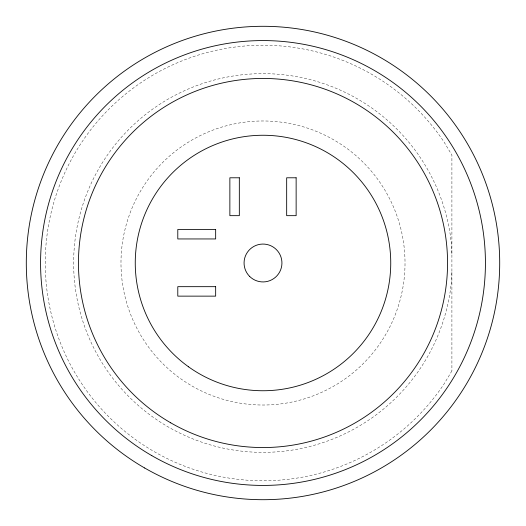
<?xml version="1.0" encoding="UTF-8"?>
<svg xmlns="http://www.w3.org/2000/svg" width="526" height="526" viewBox="0 0 526 526"><rect width="100%" height="100%" fill="white"/><g stroke="black" fill="none" stroke-linecap="round" stroke-linejoin="round"><path stroke-width="0.39" stroke-dasharray="2.63 1.97" d="M451.906 272.277L451.446 281.561A189.36 189.36 0 0 1 163.007 423.805A189.36 189.36 0 0 1 163.007 102.195A189.36 189.36 0 0 1 451.446 244.439L451.906 253.723M451.906 370.902L444.062 383.98A217.764 217.764 0 0 1 119.415 426.724A217.764 217.764 0 0 1 119.415 99.276A217.764 217.764 0 0 1 444.062 142.02L451.906 155.098L451.906 370.902M191.99 385.992A142.02 142.02 0 0 0 405.02 263A142.02 142.02 0 0 0 191.99 140.008A142.02 142.02 0 0 0 191.99 385.992"/><path stroke-width="0.79" d="M239.33 177.788L229.862 177.788L229.862 215.66L239.33 215.66L239.33 177.788M296.138 177.788L286.67 177.788L286.67 215.66L296.138 215.66L296.138 177.788M215.66 229.481L177.788 229.481L177.788 238.949L215.66 238.949L215.66 229.481M215.66 286.67L177.788 286.67L177.788 296.138L215.66 296.138L215.66 286.67M144.65 467.989A236.7 236.7 0 0 0 499.7 263A236.7 236.7 0 0 0 144.65 58.011A236.7 236.7 0 0 0 144.65 467.989M151.79 455.628A222.426 222.426 0 0 0 485.426 263A222.426 222.426 0 0 0 151.79 70.372A222.426 222.426 0 0 0 151.79 455.628M170.726 422.825A184.554 184.554 0 0 0 447.554 263A184.554 184.554 0 0 0 170.726 103.175A184.554 184.554 0 0 0 170.726 422.825M188.591 366.839A127.746 127.746 0 0 0 390.128 275.519A127.746 127.746 0 0 0 210.282 146.642A127.746 127.746 0 0 0 188.591 366.839M249.613 276.387A18.936 18.936 0 0 0 281.292 267.898A18.936 18.936 0 0 0 258.102 244.708A18.936 18.936 0 0 0 249.613 276.387"/></g></svg>
